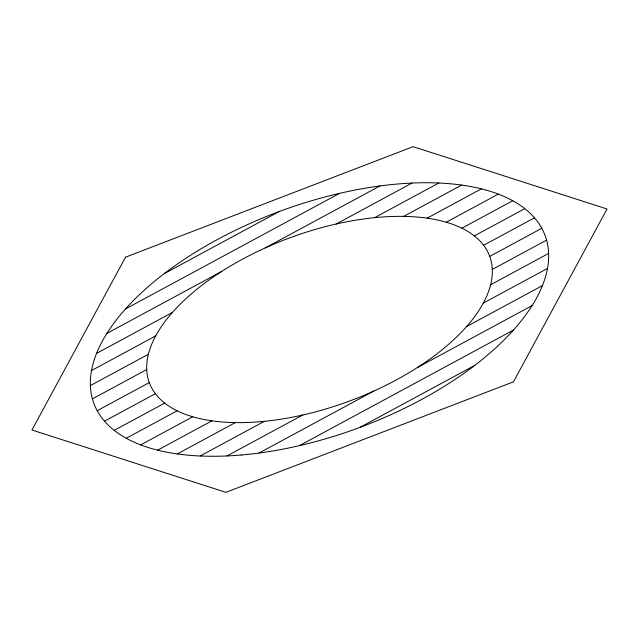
<?xml version="1.0" encoding="UTF-8"?>
<svg xmlns="http://www.w3.org/2000/svg" width="639" height="639" viewBox="0 0 639 639"><rect width="100%" height="100%" fill="white"/><g stroke="black" fill="none" stroke-linecap="round" stroke-linejoin="round"><path stroke-width="0.96" d="M164.223 273.636L279.179 211.557M125.54 308.933L339.589 193.345M106.881 333.422L221.653 271.447M265.217 247.924L379.981 185.949M96.569 353.399L172.402 312.455M336.194 224.009L412.027 183.058M91.521 370.54L155.708 335.882M374.622 217.667L438.809 183.01M90.379 385.573L148.376 354.254M403.688 216.389L461.685 185.07M92.415 398.88L146.714 369.566M427.084 218.163L481.383 188.848M97.216 410.701L149.278 382.593M446.254 222.228L498.316 194.112M104.524 421.173L155.373 393.712M461.893 228.195L512.742 200.742M114.221 430.351L164.686 403.097M474.314 235.903L524.779 208.649M126.258 438.258L177.107 410.805M483.627 245.288L534.476 217.827M140.684 444.888L192.746 416.772M489.722 256.407L541.784 228.299M157.617 450.152L211.916 420.837M492.286 269.434L546.585 240.12M177.315 453.93L235.312 422.611M490.624 284.746L548.621 253.427M200.191 455.99L264.378 421.333M483.292 303.118L547.479 268.46M226.973 455.942L302.806 414.991M466.598 326.545L542.431 285.601M259.019 453.051L373.783 391.076M417.347 367.553L532.119 305.578M299.411 445.655L513.46 330.067M359.821 427.443L474.777 365.364M125.54 257.174L31.95 430.007L225.91 492.334L513.46 381.826L607.05 208.993L413.09 146.666L125.54 257.174M241.238 455.008A240.719 115.228 -20.4 0 0 545.163 235.711A240.719 115.228 -20.4 0 0 172.099 267.781A240.719 115.228 -20.4 0 0 241.238 455.008M260.472 421.692A181.54 86.904 -20.4 0 0 489.69 256.311A181.54 86.904 -20.4 0 0 208.338 280.497A181.54 86.904 -20.4 0 0 260.472 421.692"/></g></svg>
